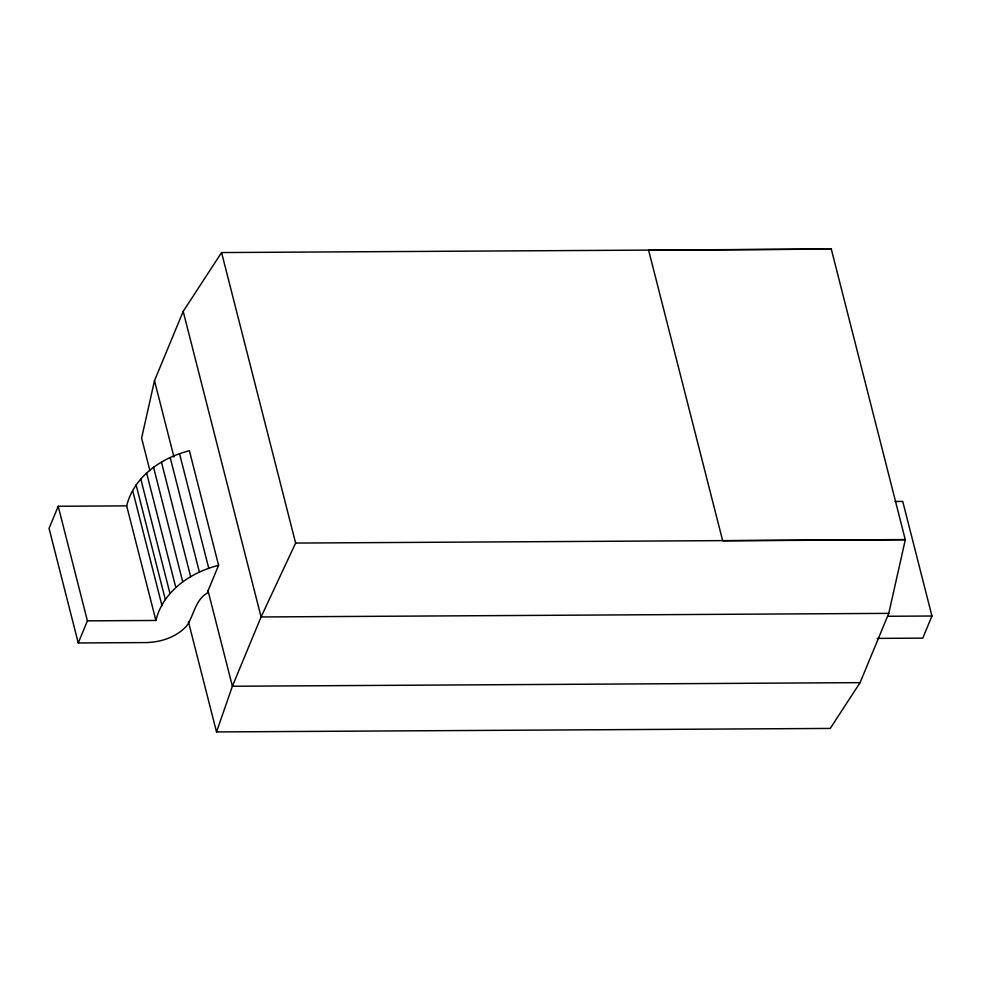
<?xml version="1.0" encoding="UTF-8"?>
<svg xmlns="http://www.w3.org/2000/svg" width="981" height="981" viewBox="0 0 981 981"><rect width="100%" height="100%" fill="white"/><g stroke="black" fill="none" stroke-linecap="round" stroke-linejoin="round"><path stroke-width="1.47" d="M831.287 249.064L648.625 250.253L722.678 540.776L905.279 539.722L831.287 249.064L221.571 252.558L183.189 311.406L154.495 380.689L141.607 438.078L149.934 470.733M888.774 613.37L905.34 539.575L295.624 543.069L261.081 616.963L232.387 686.246L216.519 731.936L830.233 728.429L860.079 682.641L888.774 613.37L261.081 616.963L183.189 311.406M208.046 590.758L207.42 592.978C195.084 600.004 194.091 615.283 186.598 626.001C176.531 637.049 161.375 642.077 146.733 642.567L78.259 642.96L49.05 528.379L58.21 506.27L126.684 505.877C133.968 476.312 161.362 457.869 189.382 450.72L218.591 565.301L208.046 590.758L232.387 686.246L860.079 682.641M78.259 642.96L87.419 620.85L58.21 506.27M87.419 620.85L155.893 620.458C163.177 590.893 190.572 572.45 218.591 565.301M895.138 501.475L902.741 501.426L931.95 616.019L922.79 638.128L877.137 638.386M887.817 616.264L931.95 616.019M221.571 252.558L295.624 543.069M179.572 453.786L208.781 568.379M154.495 380.689L173.968 457.072M170.204 457.612L199.413 572.205M161.46 462.112L190.67 576.705M153.526 467.201L182.736 581.782M188.524 622.113L216.519 731.936M146.561 472.756L175.771 587.337M140.712 478.679L169.921 593.26M136.089 484.847L165.299 599.44M132.791 491.138L162 605.718M126.684 505.877L155.893 620.458"/></g></svg>
